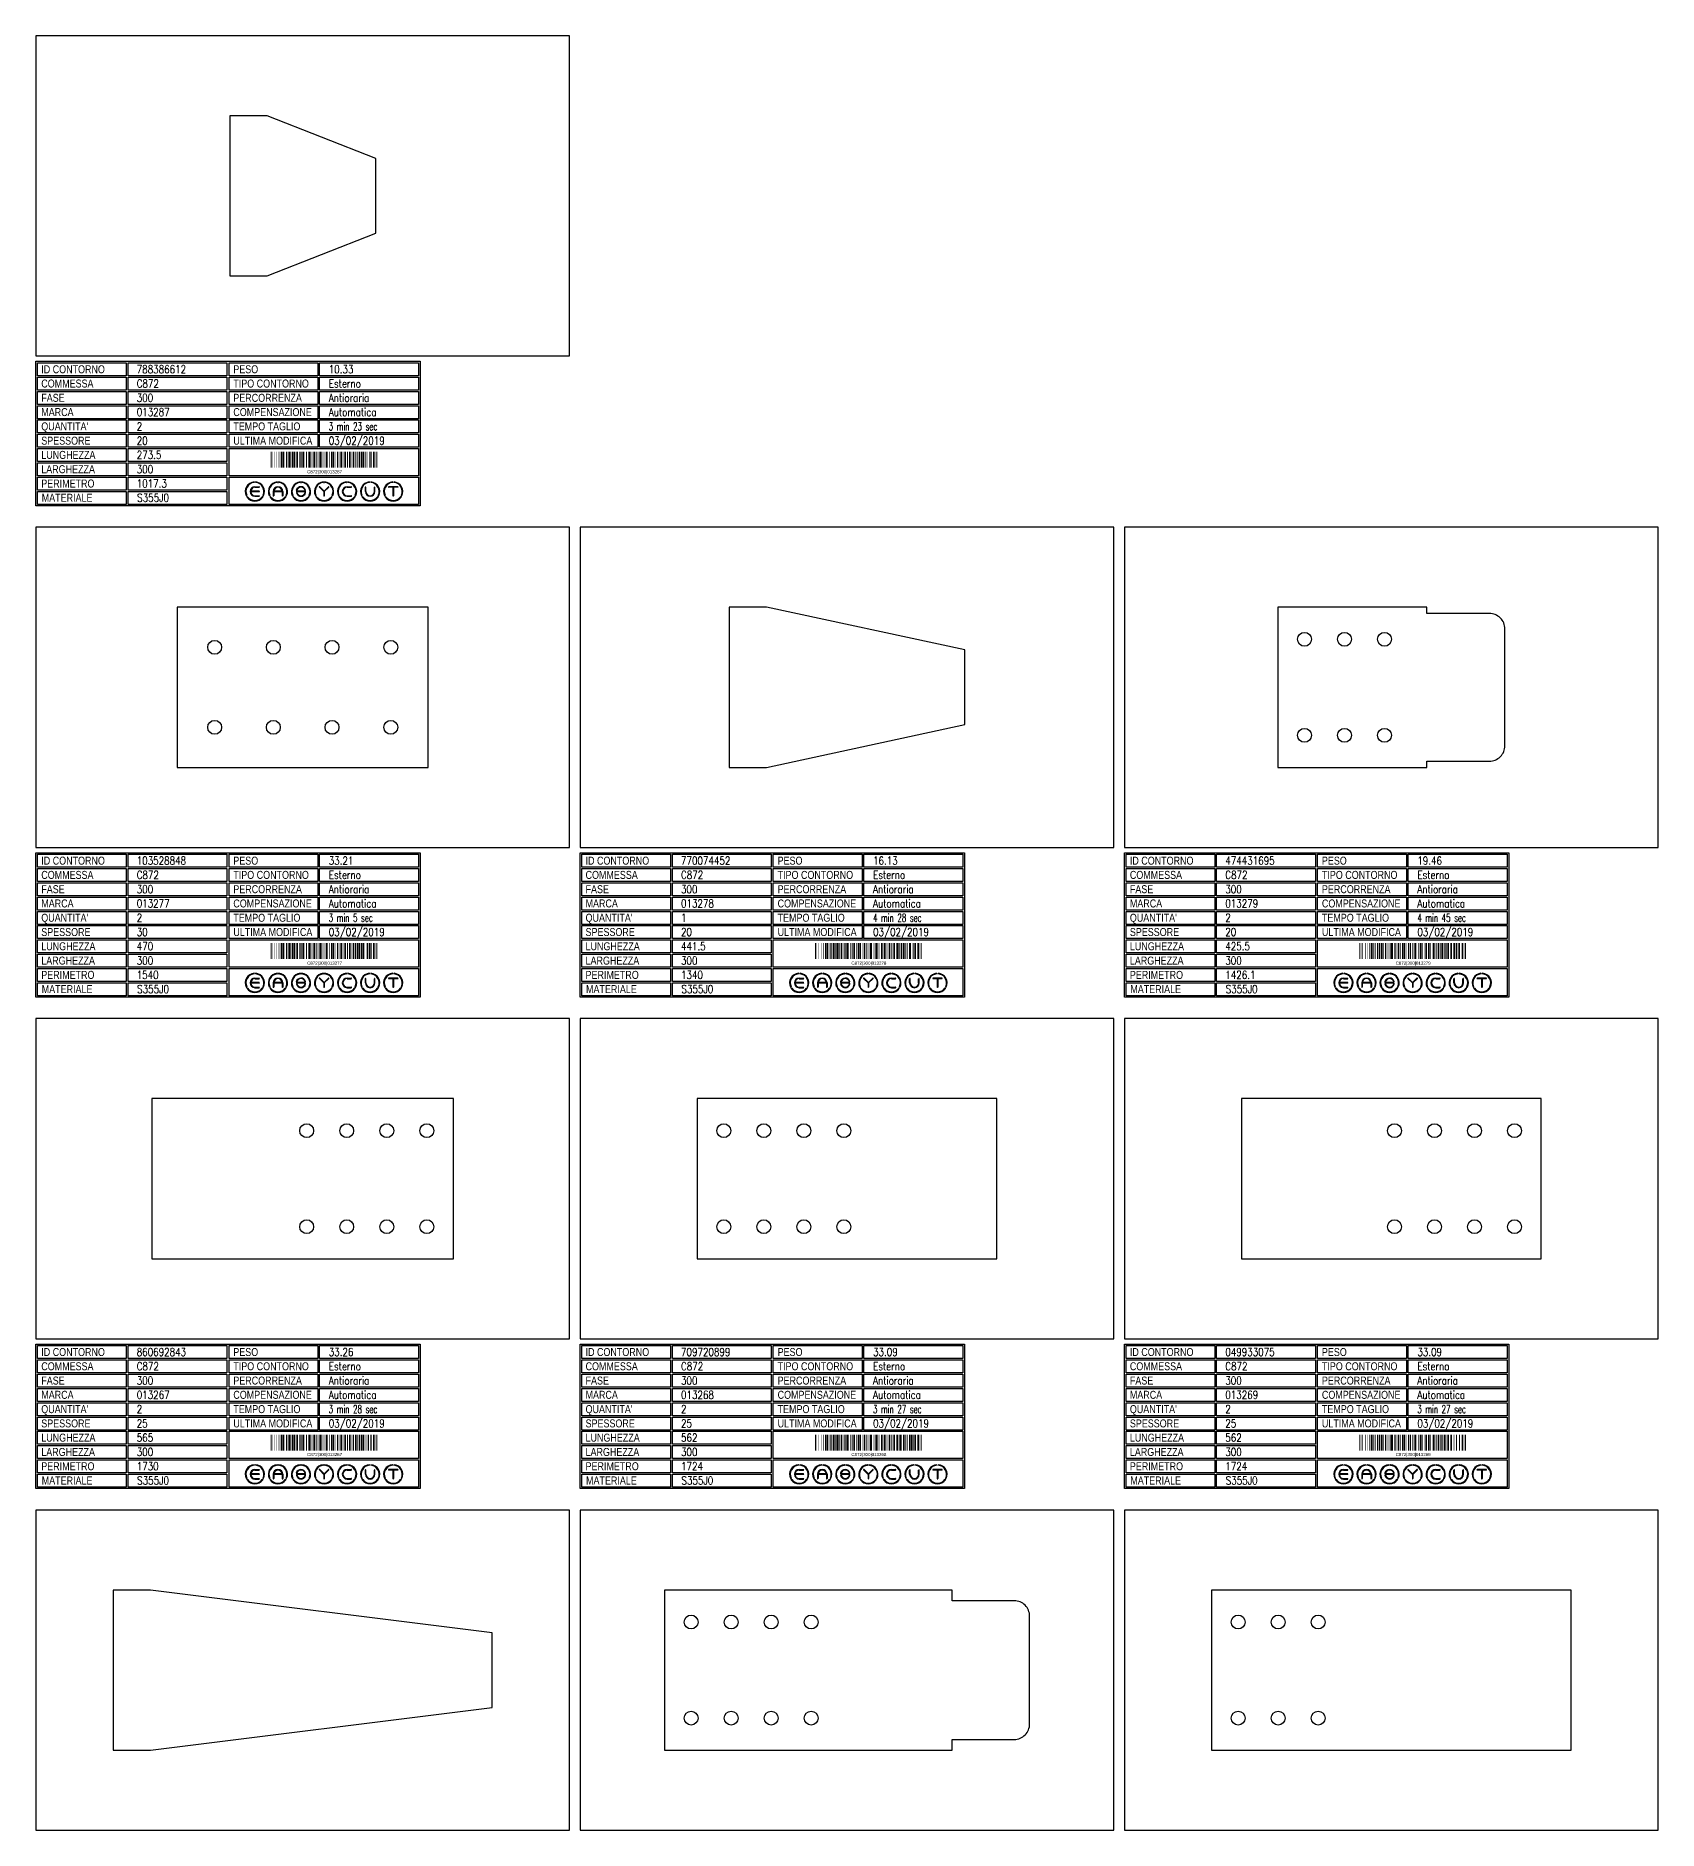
# Model space of a CAD drawing. Header units: millimetres. Extents: x 10000 to 53102, y 10000 to 35064.
# Drawn here: x 10000 to 13040, y 31701 to 35064 of the extents above; entities that cross this region are included whole.
import ezdxf
from ezdxf.enums import TextEntityAlignment as Align

# ---------------------------------------------------------------- set-up
doc = ezdxf.new("R2010")
doc.units = ezdxf.units.MM
doc.styles.add('EasyCutStyle', font='romans.shx', dxfattribs={"width": 0.8})
doc.styles.add('EasyCutStyle1', font='arial.ttf', dxfattribs={"width": 0.8})

# ---------------------------------------------------------------- blocks, each defined once
blk = doc.blocks.new('BlockShape01')
at = {"color": 253}
blk.add_lwpolyline([(0, 0), (720, 0), (720, -271), (0, -271)], close=True, dxfattribs=at)
at = {"color": 2}
for points in [[(3, -2.9), (169.3, -2.9), (169.3, -27.3), (3, -27.3)], [(3, -2.9), (169.3, -2.9), (169.3, -27.3), (3, -27.3)], [(3, -29.6), (169.3, -29.6), (169.3, -54), (3, -54)], [(361.9, -2.9), (528.3, -2.9), (528.3, -27.3), (361.9, -27.3)], [(361.9, -29.6), (528.3, -29.6), (528.3, -54), (361.9, -54)], [(3, -56.4), (169.3, -56.4), (169.3, -80.8), (3, -80.8)], [(361.9, -56.4), (528.3, -56.4), (528.3, -80.8), (361.9, -80.8)], [(3, -83.1), (169.3, -83.1), (169.3, -107.6), (3, -107.6)], [(361.9, -83.1), (528.3, -83.1), (528.3, -107.6), (361.9, -107.6)], [(3, -109.9), (169.3, -109.9), (169.3, -134.3), (3, -134.3)], [(361.9, -109.9), (528.3, -109.9), (528.3, -134.3), (361.9, -134.3)], [(3, -136.7), (169.3, -136.7), (169.3, -161.1), (3, -161.1)], [(3, -163.4), (169.3, -163.4), (169.3, -187.9), (3, -187.9)], [(361.9, -136.7), (528.3, -136.7), (528.3, -161.1), (361.9, -161.1)], [(3, -190.2), (169.3, -190.2), (169.3, -214.6), (3, -214.6)], [(3, -217), (169.3, -217), (169.3, -241.4), (3, -241.4)], [(3, -243.7), (169.3, -243.7), (169.3, -268.1), (3, -268.1)]]:
    blk.add_lwpolyline(points, close=True, dxfattribs=at)
at = {"color": 1}
for points in [[(172.7, -2.9), (358.1, -2.9), (358.1, -27.3), (172.7, -27.3)], [(172.7, -29.6), (358.1, -29.6), (358.1, -54), (172.7, -54)], [(531.6, -2.9), (717, -2.9), (717, -27.3), (531.6, -27.3)], [(531.6, -29.6), (717, -29.6), (717, -54), (531.6, -54)], [(172.7, -56.4), (358.1, -56.4), (358.1, -80.8), (172.7, -80.8)], [(531.6, -56.4), (717, -56.4), (717, -80.8), (531.6, -80.8)], [(172.7, -83.1), (358.1, -83.1), (358.1, -107.6), (172.7, -107.6)], [(531.6, -83.1), (717, -83.1), (717, -107.6), (531.6, -107.6)], [(172.7, -109.9), (358.1, -109.9), (358.1, -134.3), (172.7, -134.3)], [(531.6, -109.9), (717, -109.9), (717, -134.3), (531.6, -134.3)], [(172.7, -136.7), (358.1, -136.7), (358.1, -161.1), (172.7, -161.1)], [(172.7, -163.4), (358.1, -163.4), (358.1, -187.9), (172.7, -187.9)], [(361.9, -163.4), (717, -163.4), (717, -214.6), (361.9, -214.6)], [(531.6, -136.7), (717, -136.7), (717, -161.1), (531.6, -161.1)], [(172.7, -190.2), (358.1, -190.2), (358.1, -214.6), (172.7, -214.6)], [(172.7, -217), (358.1, -217), (358.1, -241.4), (172.7, -241.4)], [(361.9, -217), (717, -217), (717, -268.1), (361.9, -268.1)], [(172.7, -243.7), (358.1, -243.7), (358.1, -268.1), (172.7, -268.1)]]:
    blk.add_lwpolyline(points, close=True, dxfattribs=at)
at = {"color": 161, "style": 'EasyCutStyle1', "width": 0.8}
for s, p in [('ID CONTORNO', (10.1, -22.4)), ('PESO', (370, -22.4)), ('COMMESSA', (10.1, -49.1)), ('FASE', (10.1, -75.9)), ('TIPO CONTORNO', (370, -49.1)), ('PERCORRENZA', (370, -75.9)), ('MARCA', (10.1, -102.6)), ('COMPENSAZIONE', (370, -102.6)), ("QUANTITA'", (10.1, -129.4)), ('TEMPO TAGLIO', (370, -129.4)), ('SPESSORE', (10.1, -156.2)), ('LUNGHEZZA', (10.1, -182.9)), ('ULTIMA MODIFICA', (370, -156.2)), ('LARGHEZZA', (10.1, -209.7)), ('PERIMETRO', (10.1, -236.5)), ('MATERIALE', (11, -263.2))]:
    blk.add_text(s, height=15, dxfattribs=at).set_placement(p)
at = {"style": 'EasyCutStyle'}
for tag, p, width in [('IDSHAPE', (188.9, -22.4), 0.8), ('WEIGTHSHAPE', (548.8, -22.4), 0.8), ('ORDERSHAPE', (188.9, -49.1), 0.8), ('PHASESHAPE', (188.9, -75.9), 0.8), ('TYPESHAPE', (548.8, -49.1), 0.8), ('JOUSHAPE', (548.8, -75.9), 0.8), ('MKSHAPE', (188.9, -102.6), 0.8), ('COMPSHAPE', (548.8, -102.6), 0.8), ('QTASHAPE', (188.9, -129.4), 0.8), ('TIMECUTSHAPE', (548.8, -129.4), 0.65), ('TKSHAPE', (188.9, -156.2), 0.8), ('LENGTHSHAPE', (188.9, -182.9), 0.8), ('LASTMODIFYSHAPE', (548.8, -156.2), 0.8), ('HEIGHTSHAPE', (188.9, -209.7), 0.8), ('PERIMETERSHAPE', (188.9, -236.5), 0.8), ('MATSHAPE', (189.8, -263.2), 0.8)]:
    blk.add_attdef(tag, p, '', height=15, dxfattribs=dict(at, width=width))
blk = doc.blocks.new('Logo')
for color, points in [(140, [(-144.9, -7.2, -1), (-145.9, -7.6, -0.520567), (-131.2, 17.9, -1), (-131.1, 16.9, 0.520567)]), (256, [(-121.7, 0.5), (-137.5, 0.5, -0.394366), (-129.6, 7.9), (-121.7, 7.9, 1), (-121.7, 9), (-129.6, 9, 1), (-129.6, -9), (-121.7, -9, 1), (-121.7, -7.9), (-129.6, -7.9, -0.394366), (-137.5, -0.5), (-121.7, -0.5, 1)]), (140, [(-114.3, -7.2, 1), (-113.3, -7.6, 0.520567), (-128, 17.9, 0.916853), (-128.2, 16.9, 0.043377), (-128.1, 16.9, -0.520567)]), (140, [(-101.7, -7.2, -1), (-102.7, -7.6, -0.520567), (-88, 17.9, -1), (-87.9, 16.9, 0.520567)]), (140, [(-71.1, -7.2, 1), (-70.1, -7.6, 0.520567), (-84.8, 17.9, 1), (-84.9, 16.9, -0.520567)]), (140, [(-58.5, -7.2, -1), (-59.5, -7.6, -0.520567), (-44.8, 17.9, -1), (-44.7, 16.9, 0.520567)]), (256, [(-36.6, -0.5, -0.486114), (-35.5, -1.9, -0.776377), (-50.9, -2, 1), (-51.9, -2.3, 0.776377), (-34.5, -2.1, 0.486114), (-36.6, 0.5), (-49.8, 0.5, -0.486114), (-50.9, 1.9, -0.776377), (-35.5, 2, 1), (-34.5, 2.3, 0.776377), (-51.9, 2.1, 0.486114), (-49.8, -0.5)]), (140, [(-27.9, -7.2, 1), (-26.9, -7.6, 0.520567), (-41.6, 17.9, 1), (-41.7, 16.9, -0.520567)]), (140, [(-15.3, -7.2, -1), (-16.3, -7.6, -0.520567), (-1.6, 17.9, -1), (-1.5, 16.9, 0.520567)]), (256, [(0, 0.8), (-8.1, 8.8, 1), (-8.8, 8.1), (-0.5, -0.2), (-0.5, -7.9, 1), (0.5, -7.9), (0.5, -0.2), (8.8, 8.1, 1), (8.1, 8.8)]), (140, [(15.3, -7.2, 1), (16.3, -7.6, 0.520567), (1.6, 17.9, 1), (1.5, 16.9, -0.520567)]), (140, [(27.9, -7.2, -1), (26.9, -7.6, -0.520567), (41.6, 17.9, -1), (41.7, 16.9, 0.520567)]), (256, [(43.2, -9), (51.1, -9, 1), (51.1, -7.9), (43.2, -7.9, -1), (43.2, 7.9), (51.1, 7.9, 1), (51.1, 9), (43.2, 9, 1)]), (140, [(58.5, -7.2, 1), (59.5, -7.6, 0.520567), (44.8, 17.9, 1), (44.7, 16.9, -0.520567)]), (140, [(71.1, -7.2, -1), (70.1, -7.6, -0.520567), (84.8, 17.9, -1), (84.9, 16.9, 0.520567)]), (256, [(78.5, 0), (78.5, 7.9, 1), (77.4, 7.9), (77.4, 0, 1), (95.4, 0), (95.4, 7.9, 1), (94.3, 7.9), (94.3, 0, -1)]), (140, [(101.7, -7.2, 1), (102.7, -7.6, 0.520567), (88, 17.9, 1), (87.9, 16.9, -0.520567)]), (140, [(114.3, -7.2, -1), (113.3, -7.6, -0.520567), (128, 17.9, -1), (128.1, 16.9, 0.520567)]), (256, [(121.1, 9, 1), (121.1, 7.9), (129.1, 7.9), (129.1, -7.9, 1), (130.1, -7.9), (130.1, 7.9), (138.1, 7.9, 1), (138.1, 9)]), (140, [(144.9, -7.2, 1), (145.9, -7.6, 0.520567), (131.2, 17.9, 1), (131.1, 16.9, -0.520567)]), (140, [(-114.9, -10.3, 1), (-115.7, -9.7, -0.520567), (-143.5, -9.7, 1), (-144.3, -10.3, 0.520567)]), (140, [(-71.7, -10.3, 1), (-72.5, -9.7, -0.520567), (-100.3, -9.7, 1), (-101.1, -10.3, 0.520567)]), (140, [(-28.5, -10.3, 1), (-29.3, -9.7, -0.520567), (-57.1, -9.7, 1), (-57.9, -10.3, 0.520567)]), (140, [(14.7, -10.3, 1), (13.9, -9.7, -0.520567), (-13.9, -9.7, 1), (-14.7, -10.3, 0.520567)]), (140, [(57.9, -10.3, 1), (57.1, -9.7, -0.520567), (29.3, -9.7, 1), (28.5, -10.3, 0.520567)]), (140, [(101.1, -10.3, 1), (100.3, -9.7, -0.520567), (72.5, -9.7, 1), (71.7, -10.3, 0.520567)]), (140, [(144.3, -10.3, 1), (143.5, -9.7, -0.520567), (115.7, -9.7, 1), (114.9, -10.3, 0.520567)])]:
    blk.add_hatch(color=color).paths.add_polyline_path(points)
h = blk.add_hatch(color=256)
h.paths.add_polyline_path([(-78.5, -0.5), (-78.5, -7.9, 1), (-77.4, -7.9), (-77.4, 0, 1), (-95.4, 0), (-95.4, -7.9, 1), (-94.3, -7.9), (-94.3, -0.5)])
h.paths.add_polyline_path([(-94.3, 0.5, -0.933992), (-78.5, 0.5)], flags=16)
for p, q in [((-121.7, 0.5), (-137.5, 0.5)), ((-129.6, 9), (-121.7, 9)), ((-129.6, 7.9), (-121.7, 7.9)), ((-95.4, 0), (-95.4, -7.9)), ((-78.5, 0.5), (-94.3, 0.5)), ((-77.4, 0), (-77.4, -7.9)), ((-36.6, 0.5), (-49.8, 0.5)), ((-0.5, -0.2), (-8.8, 8.1)), ((0, 0.8), (-8.1, 8.8)), ((0, 0.8), (8.1, 8.8)), ((0.5, -0.2), (8.8, 8.1)), ((43.2, 9), (51.1, 9)), ((43.2, 7.9), (51.1, 7.9)), ((77.4, 0), (77.4, 7.9)), ((78.5, 0), (78.5, 7.9)), ((94.3, 0), (94.3, 7.9)), ((95.4, 0), (95.4, 7.9)), ((138.1, 9), (121.1, 9)), ((129.1, 7.9), (121.1, 7.9)), ((129.1, 7.9), (129.1, -7.9)), ((130.1, 7.9), (130.1, -7.9)), ((138.1, 7.9), (130.1, 7.9)), ((-121.7, -0.5), (-137.5, -0.5)), ((-129.6, -7.9), (-121.7, -7.9)), ((-129.6, -9), (-121.7, -9)), ((-94.3, -0.5), (-94.3, -7.9)), ((-78.5, -0.5), (-94.3, -0.5)), ((-78.5, -0.5), (-78.5, -7.9)), ((-36.6, -0.5), (-49.8, -0.5)), ((-0.5, -0.2), (-0.5, -7.9)), ((0.5, -0.2), (0.5, -7.9)), ((43.2, -7.9), (51.1, -7.9)), ((43.2, -9), (51.1, -9))]:
    blk.add_line(p, q)
at = {"color": 140}
for centre, radius, start, end in [((-129.6, 0), 18, 95, 205), ((-129.6, 0), 16.9, 95, 205), ((-131.1, 17.4), 0.54, 275, 95), ((-128.1, 17.4), 0.54, 85, 265), ((-129.6, 0), 16.9, 335, 85), ((-129.6, 0), 18, 335, 85), ((-86.4, 0), 18, 95, 205), ((-86.4, 0), 16.9, 95, 205), ((-87.9, 17.4), 0.54, 275, 95), ((-84.9, 17.4), 0.54, 85, 265), ((-86.4, 0), 16.9, 335, 85), ((-86.4, 0), 18, 335, 85), ((-43.2, 0), 18, 95, 205), ((-43.2, 0), 16.9, 95, 205), ((-44.7, 17.4), 0.54, 275, 95), ((-41.7, 17.4), 0.54, 85, 265), ((-43.2, 0), 16.9, 335, 85), ((-43.2, 0), 18, 335, 85), ((0, 0), 18, 95, 205), ((0, 0), 16.9, 95, 205), ((-1.5, 17.4), 0.54, 275, 95), ((1.5, 17.4), 0.54, 85, 265), ((0, 0), 16.9, 335, 85), ((0, 0), 18, 335, 85), ((43.2, 0), 18, 95, 205), ((43.2, 0), 16.9, 95, 205), ((41.7, 17.4), 0.54, 275, 95), ((44.7, 17.4), 0.54, 85, 265), ((43.2, 0), 16.9, 335, 85), ((43.2, 0), 18, 335, 85), ((86.4, 0), 18, 95, 205), ((86.4, 0), 16.9, 95, 205), ((84.9, 17.4), 0.54, 275, 95), ((87.9, 17.4), 0.54, 85, 265), ((86.4, 0), 16.9, 335, 85), ((86.4, 0), 18, 335, 85), ((129.6, 0), 18, 95, 205), ((129.6, 0), 16.9, 95, 205), ((128.1, 17.4), 0.54, 275, 95), ((131.1, 17.4), 0.54, 85, 265), ((129.6, 0), 16.9, 335, 85), ((129.6, 0), 18, 335, 85), ((-145.4, -7.4), 0.54, 205, 25), ((-143.9, -10), 0.54, 35, 215), ((-129.6, 0), 18, 215, 325), ((-129.6, 0), 16.9, 215, 325), ((-115.3, -10), 0.54, 325, 145), ((-113.8, -7.4), 0.54, 155, 335), ((-102.2, -7.4), 0.54, 205, 25), ((-100.7, -10), 0.54, 35, 215), ((-86.4, 0), 18, 215, 325), ((-86.4, 0), 16.9, 215, 325), ((-72.1, -10), 0.54, 325, 145), ((-70.6, -7.4), 0.54, 155, 335), ((-59, -7.4), 0.54, 205, 25), ((-57.5, -10), 0.54, 35, 215), ((-43.2, 0), 18, 215, 325), ((-43.2, 0), 16.9, 215, 325), ((-28.9, -10), 0.54, 325, 145), ((-27.4, -7.4), 0.54, 155, 335), ((-15.8, -7.4), 0.54, 205, 25), ((-14.3, -10), 0.54, 35, 215), ((0, 0), 18, 215, 325), ((0, 0), 16.9, 215, 325), ((14.3, -10), 0.54, 325, 145), ((15.8, -7.4), 0.54, 155, 335), ((27.4, -7.4), 0.54, 205, 25), ((28.9, -10), 0.54, 35, 215), ((43.2, 0), 18, 215, 325), ((43.2, 0), 16.9, 215, 325), ((57.5, -10), 0.54, 325, 145), ((59, -7.4), 0.54, 155, 335), ((70.6, -7.4), 0.54, 205, 25), ((72.1, -10), 0.54, 35, 215), ((86.4, 0), 18, 215, 325), ((86.4, 0), 16.9, 215, 325), ((100.7, -10), 0.54, 325, 145), ((102.2, -7.4), 0.54, 155, 335), ((113.8, -7.4), 0.54, 205, 25), ((115.3, -10), 0.54, 35, 215), ((129.6, 0), 18, 215, 325), ((129.6, 0), 16.9, 215, 325), ((143.9, -10), 0.54, 325, 145), ((145.4, -7.4), 0.54, 155, 335)]:
    blk.add_arc(centre, radius, start, end, dxfattribs=at)
for centre, radius, start, end in [((-129.6, 0), 9, 90, 270), ((-129.6, 0), 7.92, 90, 176.0904), ((-121.7, 8.5), 0.54, 270, 90), ((-121.7, 0), 0.54, 270, 90), ((-86.4, 0), 9, 0, 180), ((-86.4, 0), 7.92, 3.9096, 176.0904), ((-49.8, 1.6), 2.16, 166.2998, 270), ((-43.2, 0), 9, 15, 166.2998), ((-43.2, 0), 7.92, 15, 166.2998), ((-49.8, 1.6), 1.08, 166.2998, 270), ((-36.6, -1.6), 2.16, 346.2998, 90), ((-35, 2.2), 0.54, 195, 15), ((-8.5, 8.5), 0.54, 45, 225), ((8.5, 8.5), 0.54, 315, 135), ((43.2, 0), 9, 90, 270), ((43.2, 0), 7.92, 90, 270), ((51.1, 8.5), 0.54, 270, 90), ((77.9, 7.9), 0.54, 0, 180), ((86.4, 0), 9, 180, 0), ((86.4, 0), 7.92, 180, 0), ((94.9, 7.9), 0.54, 0, 180), ((121.1, 8.5), 0.54, 90, 270), ((138.1, 8.5), 0.54, 270, 90), ((-129.6, 0), 7.92, 183.9096, 270), ((-121.7, -8.5), 0.54, 270, 90), ((-94.9, -7.9), 0.54, 180, 0), ((-77.9, -7.9), 0.54, 180, 0), ((-51.4, -2.2), 0.54, 15, 195), ((-43.2, 0), 9, 195, 346.2998), ((-43.2, 0), 7.92, 195, 346.2998), ((-36.6, -1.6), 1.08, 346.2998, 90), ((0, -7.9), 0.54, 180, 0), ((51.1, -8.5), 0.54, 270, 90), ((129.6, -7.9), 0.54, 180, 0)]:
    blk.add_arc(centre, radius, start, end)
blk = doc.blocks.new('860692843_128', base_point=(322.5, -370))
at = {"linetype": 'Continuous'}
for points, const_width in [([(323.5, -370), (323.5, -340)], 2), ([(326, -370), (326, -340)], 1), ([(329, -370), (329, -340)], 1), ([(334, -370), (334, -340)], 1), ([(338, -370), (338, -340)], 1), ([(342.5, -370), (342.5, -340)], 2), ([(346, -370), (346, -340)], 3), ([(349, -370), (349, -340)], 1), ([(352.5, -370), (352.5, -340)], 2), ([(357, -370), (357, -340)], 3), ([(360.5, -370), (360.5, -340)], 2), ([(364, -370), (364, -340)], 3), ([(367.5, -370), (367.5, -340)], 2), ([(372, -370), (372, -340)], 3), ([(376, -370), (376, -340)], 1), ([(378, -370), (378, -340)], 1), ([(380, -370), (380, -340)], 1), ([(383.5, -370), (383.5, -340)], 4), ([(389.5, -370), (389.5, -340)], 2), ([(393, -370), (393, -340)], 1), ([(396, -370), (396, -340)], 3), ([(400, -370), (400, -340)], 1), ([(404, -370), (404, -340)], 3), ([(407.5, -370), (407.5, -340)], 2), ([(411, -370), (411, -340)], 1), ([(415, -370), (415, -340)], 3), ([(418.5, -370), (418.5, -340)], 2), ([(422, -370), (422, -340)], 1), ([(424, -370), (424, -340)], 1), ([(427.5, -370), (427.5, -340)], 4), ([(433, -370), (433, -340)], 1), ([(437, -370), (437, -340)], 3), ([(440.5, -370), (440.5, -340)], 2), ([(444, -370), (444, -340)], 1), ([(448, -370), (448, -340)], 3), ([(452.5, -370), (452.5, -340)], 2), ([(455.5, -370), (455.5, -340)], 2), ([(459, -370), (459, -340)], 1), ([(462, -370), (462, -340)], 3), ([(466.5, -370), (466.5, -340)], 2), ([(471, -370), (471, -340)], 3), ([(475, -370), (475, -340)], 1), ([(477.5, -370), (477.5, -340)], 2), ([(482, -370), (482, -340)], 3), ([(485, -370), (485, -340)], 1), ([(489, -370), (489, -340)], 3), ([(492.5, -370), (492.5, -340)], 2), ([(496, -370), (496, -340)], 3), ([(499, -370), (499, -340)], 1), ([(501, -370), (501, -340)], 1), ([(505.5, -370), (505.5, -340)], 2), ([(510.5, -370), (510.5, -340)], 2), ([(516, -370), (516, -340)], 3), ([(519, -370), (519, -340)], 1), ([(521.5, -370), (521.5, -340)], 2)]:
    blk.add_lwpolyline(points, dxfattribs=dict(at, const_width=const_width))
blk.add_text('C872|300|013267', height=6).set_placement((423.5, -380.5), align=Align.CENTER)
blk = doc.blocks.new('709720899_128', base_point=(321, -370))
at = {"linetype": 'Continuous'}
for points, const_width in [([(322, -370), (322, -340)], 2), ([(324.5, -370), (324.5, -340)], 1), ([(327.5, -370), (327.5, -340)], 1), ([(332.5, -370), (332.5, -340)], 1), ([(336.5, -370), (336.5, -340)], 1), ([(341, -370), (341, -340)], 2), ([(344.5, -370), (344.5, -340)], 3), ([(347.5, -370), (347.5, -340)], 1), ([(351, -370), (351, -340)], 2), ([(355.5, -370), (355.5, -340)], 3), ([(359, -370), (359, -340)], 2), ([(362.5, -370), (362.5, -340)], 3), ([(366, -370), (366, -340)], 2), ([(370.5, -370), (370.5, -340)], 3), ([(374.5, -370), (374.5, -340)], 1), ([(376.5, -370), (376.5, -340)], 1), ([(378.5, -370), (378.5, -340)], 1), ([(382, -370), (382, -340)], 4), ([(388, -370), (388, -340)], 2), ([(391.5, -370), (391.5, -340)], 1), ([(394.5, -370), (394.5, -340)], 3), ([(398.5, -370), (398.5, -340)], 1), ([(402.5, -370), (402.5, -340)], 3), ([(406, -370), (406, -340)], 2), ([(409.5, -370), (409.5, -340)], 1), ([(413.5, -370), (413.5, -340)], 3), ([(417, -370), (417, -340)], 2), ([(420.5, -370), (420.5, -340)], 1), ([(422.5, -370), (422.5, -340)], 1), ([(426, -370), (426, -340)], 4), ([(431.5, -370), (431.5, -340)], 1), ([(435.5, -370), (435.5, -340)], 3), ([(439, -370), (439, -340)], 2), ([(442.5, -370), (442.5, -340)], 1), ([(446.5, -370), (446.5, -340)], 3), ([(451, -370), (451, -340)], 2), ([(454, -370), (454, -340)], 2), ([(457.5, -370), (457.5, -340)], 1), ([(460.5, -370), (460.5, -340)], 3), ([(465, -370), (465, -340)], 2), ([(469.5, -370), (469.5, -340)], 3), ([(473.5, -370), (473.5, -340)], 1), ([(476, -370), (476, -340)], 2), ([(480.5, -370), (480.5, -340)], 3), ([(483.5, -370), (483.5, -340)], 1), ([(487.5, -370), (487.5, -340)], 3), ([(490.5, -370), (490.5, -340)], 1), ([(494, -370), (494, -340)], 2), ([(498.5, -370), (498.5, -340)], 3), ([(502.5, -370), (502.5, -340)], 3), ([(506, -370), (506, -340)], 2), ([(509, -370), (509, -340)], 2), ([(514.5, -370), (514.5, -340)], 3), ([(517.5, -370), (517.5, -340)], 1), ([(520, -370), (520, -340)], 2)]:
    blk.add_lwpolyline(points, dxfattribs=dict(at, const_width=const_width))
blk.add_text('C872|300|013268', height=6).set_placement((422, -380.5), align=Align.CENTER)
blk = doc.blocks.new('049933075_128', base_point=(321, -370))
at = {"linetype": 'Continuous'}
for points, const_width in [([(322, -370), (322, -340)], 2), ([(324.5, -370), (324.5, -340)], 1), ([(327.5, -370), (327.5, -340)], 1), ([(332.5, -370), (332.5, -340)], 1), ([(336.5, -370), (336.5, -340)], 1), ([(341, -370), (341, -340)], 2), ([(344.5, -370), (344.5, -340)], 3), ([(347.5, -370), (347.5, -340)], 1), ([(351, -370), (351, -340)], 2), ([(355.5, -370), (355.5, -340)], 3), ([(359, -370), (359, -340)], 2), ([(362.5, -370), (362.5, -340)], 3), ([(366, -370), (366, -340)], 2), ([(370.5, -370), (370.5, -340)], 3), ([(374.5, -370), (374.5, -340)], 1), ([(376.5, -370), (376.5, -340)], 1), ([(378.5, -370), (378.5, -340)], 1), ([(382, -370), (382, -340)], 4), ([(388, -370), (388, -340)], 2), ([(391.5, -370), (391.5, -340)], 1), ([(394.5, -370), (394.5, -340)], 3), ([(398.5, -370), (398.5, -340)], 1), ([(402.5, -370), (402.5, -340)], 3), ([(406, -370), (406, -340)], 2), ([(409.5, -370), (409.5, -340)], 1), ([(413.5, -370), (413.5, -340)], 3), ([(417, -370), (417, -340)], 2), ([(420.5, -370), (420.5, -340)], 1), ([(422.5, -370), (422.5, -340)], 1), ([(426, -370), (426, -340)], 4), ([(431.5, -370), (431.5, -340)], 1), ([(435.5, -370), (435.5, -340)], 3), ([(439, -370), (439, -340)], 2), ([(442.5, -370), (442.5, -340)], 1), ([(446.5, -370), (446.5, -340)], 3), ([(451, -370), (451, -340)], 2), ([(454, -370), (454, -340)], 2), ([(457.5, -370), (457.5, -340)], 1), ([(460.5, -370), (460.5, -340)], 3), ([(465, -370), (465, -340)], 2), ([(469.5, -370), (469.5, -340)], 3), ([(473.5, -370), (473.5, -340)], 1), ([(476, -370), (476, -340)], 2), ([(480.5, -370), (480.5, -340)], 3), ([(483.5, -370), (483.5, -340)], 1), ([(487.5, -370), (487.5, -340)], 3), ([(491.5, -370), (491.5, -340)], 1), ([(494, -370), (494, -340)], 2), ([(497.5, -370), (497.5, -340)], 1), ([(499.5, -370), (499.5, -340)], 1), ([(503, -370), (503, -340)], 2), ([(509, -370), (509, -340)], 2), ([(514.5, -370), (514.5, -340)], 3), ([(517.5, -370), (517.5, -340)], 1), ([(520, -370), (520, -340)], 2)]:
    blk.add_lwpolyline(points, dxfattribs=dict(at, const_width=const_width))
blk.add_text('C872|300|013269', height=6).set_placement((422, -380.5), align=Align.CENTER)
blk = doc.blocks.new('103528848_128', base_point=(275, -370))
at = {"linetype": 'Continuous'}
for points, const_width in [([(276, -370), (276, -340)], 2), ([(278.5, -370), (278.5, -340)], 1), ([(281.5, -370), (281.5, -340)], 1), ([(286.5, -370), (286.5, -340)], 1), ([(290.5, -370), (290.5, -340)], 1), ([(295, -370), (295, -340)], 2), ([(298.5, -370), (298.5, -340)], 3), ([(301.5, -370), (301.5, -340)], 1), ([(305, -370), (305, -340)], 2), ([(309.5, -370), (309.5, -340)], 3), ([(313, -370), (313, -340)], 2), ([(316.5, -370), (316.5, -340)], 3), ([(320, -370), (320, -340)], 2), ([(324.5, -370), (324.5, -340)], 3), ([(328.5, -370), (328.5, -340)], 1), ([(330.5, -370), (330.5, -340)], 1), ([(332.5, -370), (332.5, -340)], 1), ([(336, -370), (336, -340)], 4), ([(342, -370), (342, -340)], 2), ([(345.5, -370), (345.5, -340)], 1), ([(348.5, -370), (348.5, -340)], 3), ([(352.5, -370), (352.5, -340)], 1), ([(356.5, -370), (356.5, -340)], 3), ([(360, -370), (360, -340)], 2), ([(363.5, -370), (363.5, -340)], 1), ([(367.5, -370), (367.5, -340)], 3), ([(371, -370), (371, -340)], 2), ([(374.5, -370), (374.5, -340)], 1), ([(376.5, -370), (376.5, -340)], 1), ([(380, -370), (380, -340)], 4), ([(385.5, -370), (385.5, -340)], 1), ([(389.5, -370), (389.5, -340)], 3), ([(393, -370), (393, -340)], 2), ([(396.5, -370), (396.5, -340)], 1), ([(400.5, -370), (400.5, -340)], 3), ([(405, -370), (405, -340)], 2), ([(408, -370), (408, -340)], 2), ([(411.5, -370), (411.5, -340)], 1), ([(414.5, -370), (414.5, -340)], 3), ([(419, -370), (419, -340)], 2), ([(423.5, -370), (423.5, -340)], 3), ([(427.5, -370), (427.5, -340)], 1), ([(430.5, -370), (430.5, -340)], 3), ([(434, -370), (434, -340)], 2), ([(437.5, -370), (437.5, -340)], 3), ([(441.5, -370), (441.5, -340)], 3), ([(445, -370), (445, -340)], 2), ([(448.5, -370), (448.5, -340)], 3), ([(451.5, -370), (451.5, -340)], 1), ([(456.5, -370), (456.5, -340)], 3), ([(460, -370), (460, -340)], 2), ([(463, -370), (463, -340)], 2), ([(468.5, -370), (468.5, -340)], 3), ([(471.5, -370), (471.5, -340)], 1), ([(474, -370), (474, -340)], 2)]:
    blk.add_lwpolyline(points, dxfattribs=dict(at, const_width=const_width))
blk.add_text('C872|300|013277', height=6).set_placement((376, -380.5), align=Align.CENTER)
blk = doc.blocks.new('770074452_128', base_point=(260.75, -370))
at = {"linetype": 'Continuous'}
for points, const_width in [([(261.75, -370), (261.75, -340)], 2), ([(264.25, -370), (264.25, -340)], 1), ([(267.25, -370), (267.25, -340)], 1), ([(272.25, -370), (272.25, -340)], 1), ([(276.25, -370), (276.25, -340)], 1), ([(280.75, -370), (280.75, -340)], 2), ([(284.25, -370), (284.25, -340)], 3), ([(287.25, -370), (287.25, -340)], 1), ([(290.75, -370), (290.75, -340)], 2), ([(295.25, -370), (295.25, -340)], 3), ([(298.75, -370), (298.75, -340)], 2), ([(302.25, -370), (302.25, -340)], 3), ([(305.75, -370), (305.75, -340)], 2), ([(310.25, -370), (310.25, -340)], 3), ([(314.25, -370), (314.25, -340)], 1), ([(316.25, -370), (316.25, -340)], 1), ([(318.25, -370), (318.25, -340)], 1), ([(321.75, -370), (321.75, -340)], 4), ([(327.75, -370), (327.75, -340)], 2), ([(331.25, -370), (331.25, -340)], 1), ([(334.25, -370), (334.25, -340)], 3), ([(338.25, -370), (338.25, -340)], 1), ([(342.25, -370), (342.25, -340)], 3), ([(345.75, -370), (345.75, -340)], 2), ([(349.25, -370), (349.25, -340)], 1), ([(353.25, -370), (353.25, -340)], 3), ([(356.75, -370), (356.75, -340)], 2), ([(360.25, -370), (360.25, -340)], 1), ([(362.25, -370), (362.25, -340)], 1), ([(365.75, -370), (365.75, -340)], 4), ([(371.25, -370), (371.25, -340)], 1), ([(375.25, -370), (375.25, -340)], 3), ([(378.75, -370), (378.75, -340)], 2), ([(382.25, -370), (382.25, -340)], 1), ([(386.25, -370), (386.25, -340)], 3), ([(390.75, -370), (390.75, -340)], 2), ([(393.75, -370), (393.75, -340)], 2), ([(397.25, -370), (397.25, -340)], 1), ([(400.25, -370), (400.25, -340)], 3), ([(404.75, -370), (404.75, -340)], 2), ([(409.25, -370), (409.25, -340)], 3), ([(413.25, -370), (413.25, -340)], 1), ([(416.25, -370), (416.25, -340)], 3), ([(419.75, -370), (419.75, -340)], 2), ([(423.25, -370), (423.25, -340)], 3), ([(427.25, -370), (427.25, -340)], 3), ([(430.25, -370), (430.25, -340)], 1), ([(433.75, -370), (433.75, -340)], 2), ([(438.75, -370), (438.75, -340)], 4), ([(444.25, -370), (444.25, -340)], 1), ([(446.25, -370), (446.25, -340)], 1), ([(448.75, -370), (448.75, -340)], 2), ([(454.25, -370), (454.25, -340)], 3), ([(457.25, -370), (457.25, -340)], 1), ([(459.75, -370), (459.75, -340)], 2)]:
    blk.add_lwpolyline(points, dxfattribs=dict(at, const_width=const_width))
blk.add_text('C872|300|013278', height=6).set_placement((361.75, -380.5), align=Align.CENTER)
blk = doc.blocks.new('474431695_128', base_point=(252.8, -370))
at = {"linetype": 'Continuous'}
for points, const_width in [([(253.8, -370), (253.8, -340)], 2), ([(256.3, -370), (256.3, -340)], 1), ([(259.3, -370), (259.3, -340)], 1), ([(264.3, -370), (264.3, -340)], 1), ([(268.3, -370), (268.3, -340)], 1), ([(272.8, -370), (272.8, -340)], 2), ([(276.3, -370), (276.3, -340)], 3), ([(279.3, -370), (279.3, -340)], 1), ([(282.8, -370), (282.8, -340)], 2), ([(287.3, -370), (287.3, -340)], 3), ([(290.8, -370), (290.8, -340)], 2), ([(294.3, -370), (294.3, -340)], 3), ([(297.8, -370), (297.8, -340)], 2), ([(302.3, -370), (302.3, -340)], 3), ([(306.3, -370), (306.3, -340)], 1), ([(308.3, -370), (308.3, -340)], 1), ([(310.3, -370), (310.3, -340)], 1), ([(313.8, -370), (313.8, -340)], 4), ([(319.8, -370), (319.8, -340)], 2), ([(323.3, -370), (323.3, -340)], 1), ([(326.3, -370), (326.3, -340)], 3), ([(330.3, -370), (330.3, -340)], 1), ([(334.3, -370), (334.3, -340)], 3), ([(337.8, -370), (337.8, -340)], 2), ([(341.3, -370), (341.3, -340)], 1), ([(345.3, -370), (345.3, -340)], 3), ([(348.8, -370), (348.8, -340)], 2), ([(352.3, -370), (352.3, -340)], 1), ([(354.3, -370), (354.3, -340)], 1), ([(357.8, -370), (357.8, -340)], 4), ([(363.3, -370), (363.3, -340)], 1), ([(367.3, -370), (367.3, -340)], 3), ([(370.8, -370), (370.8, -340)], 2), ([(374.3, -370), (374.3, -340)], 1), ([(378.3, -370), (378.3, -340)], 3), ([(382.8, -370), (382.8, -340)], 2), ([(385.8, -370), (385.8, -340)], 2), ([(389.3, -370), (389.3, -340)], 1), ([(392.3, -370), (392.3, -340)], 3), ([(396.8, -370), (396.8, -340)], 2), ([(401.3, -370), (401.3, -340)], 3), ([(405.3, -370), (405.3, -340)], 1), ([(408.3, -370), (408.3, -340)], 3), ([(411.8, -370), (411.8, -340)], 2), ([(415.3, -370), (415.3, -340)], 3), ([(419.3, -370), (419.3, -340)], 3), ([(423.3, -370), (423.3, -340)], 1), ([(425.8, -370), (425.8, -340)], 2), ([(430.8, -370), (430.8, -340)], 4), ([(435.3, -370), (435.3, -340)], 3), ([(438.3, -370), (438.3, -340)], 1), ([(440.8, -370), (440.8, -340)], 2), ([(446.3, -370), (446.3, -340)], 3), ([(449.3, -370), (449.3, -340)], 1), ([(451.8, -370), (451.8, -340)], 2)]:
    blk.add_lwpolyline(points, dxfattribs=dict(at, const_width=const_width))
blk.add_text('C872|300|013279', height=6).set_placement((353.8, -380.5), align=Align.CENTER)
blk = doc.blocks.new('788386612_128', base_point=(176.75, -370))
at = {"linetype": 'Continuous'}
for points, const_width in [([(177.75, -370), (177.75, -340)], 2), ([(180.25, -370), (180.25, -340)], 1), ([(183.25, -370), (183.25, -340)], 1), ([(188.25, -370), (188.25, -340)], 1), ([(192.25, -370), (192.25, -340)], 1), ([(196.75, -370), (196.75, -340)], 2), ([(200.25, -370), (200.25, -340)], 3), ([(203.25, -370), (203.25, -340)], 1), ([(206.75, -370), (206.75, -340)], 2), ([(211.25, -370), (211.25, -340)], 3), ([(214.75, -370), (214.75, -340)], 2), ([(218.25, -370), (218.25, -340)], 3), ([(221.75, -370), (221.75, -340)], 2), ([(226.25, -370), (226.25, -340)], 3), ([(230.25, -370), (230.25, -340)], 1), ([(232.25, -370), (232.25, -340)], 1), ([(234.25, -370), (234.25, -340)], 1), ([(237.75, -370), (237.75, -340)], 4), ([(243.75, -370), (243.75, -340)], 2), ([(247.25, -370), (247.25, -340)], 1), ([(250.25, -370), (250.25, -340)], 3), ([(254.25, -370), (254.25, -340)], 1), ([(258.25, -370), (258.25, -340)], 3), ([(261.75, -370), (261.75, -340)], 2), ([(265.25, -370), (265.25, -340)], 1), ([(269.25, -370), (269.25, -340)], 3), ([(272.75, -370), (272.75, -340)], 2), ([(276.25, -370), (276.25, -340)], 1), ([(278.25, -370), (278.25, -340)], 1), ([(281.75, -370), (281.75, -340)], 4), ([(287.25, -370), (287.25, -340)], 1), ([(291.25, -370), (291.25, -340)], 3), ([(294.75, -370), (294.75, -340)], 2), ([(298.25, -370), (298.25, -340)], 1), ([(302.25, -370), (302.25, -340)], 3), ([(306.75, -370), (306.75, -340)], 2), ([(309.75, -370), (309.75, -340)], 2), ([(313.25, -370), (313.25, -340)], 1), ([(316.25, -370), (316.25, -340)], 3), ([(320.75, -370), (320.75, -340)], 2), ([(325.25, -370), (325.25, -340)], 3), ([(329.25, -370), (329.25, -340)], 1), ([(332.25, -370), (332.25, -340)], 3), ([(335.25, -370), (335.25, -340)], 1), ([(338.75, -370), (338.75, -340)], 2), ([(343.25, -370), (343.25, -340)], 3), ([(346.75, -370), (346.75, -340)], 2), ([(350.25, -370), (350.25, -340)], 3), ([(353.75, -370), (353.75, -340)], 2), ([(357.25, -370), (357.25, -340)], 1), ([(362.25, -370), (362.25, -340)], 1), ([(364.75, -370), (364.75, -340)], 2), ([(370.25, -370), (370.25, -340)], 3), ([(373.25, -370), (373.25, -340)], 1), ([(375.75, -370), (375.75, -340)], 2)]:
    blk.add_lwpolyline(points, dxfattribs=dict(at, const_width=const_width))
blk.add_text('C872|300|013287', height=6).set_placement((277.75, -380.5), align=Align.CENTER)

msp = doc.modelspace()

# ---------------------------------------------------------------- linework, layer by layer
for p, q in [((11000, 35064), (10000, 35064)), ((10000, 35064), (10000, 34464)), ((11000, 34464), (11000, 35064)), ((10000, 34464), (11000, 34464)), ((11000, 34143), (10000, 34143)), ((10000, 34143), (10000, 33543)), ((11000, 33543), (11000, 34143)), ((12020, 34143), (11020, 34143)), ((11020, 34143), (11020, 33543)), ((12020, 33543), (12020, 34143)), ((13040, 34143), (12040, 34143)), ((12040, 34143), (12040, 33543)), ((13040, 33543), (13040, 34143)), ((10000, 33543), (11000, 33543)), ((11020, 33543), (12020, 33543)), ((12040, 33543), (13040, 33543)), ((11000, 33222), (10000, 33222)), ((10000, 33222), (10000, 32622)), ((11000, 32622), (11000, 33222)), ((12020, 33222), (11020, 33222)), ((11020, 33222), (11020, 32622)), ((12020, 32622), (12020, 33222)), ((13040, 33222), (12040, 33222)), ((12040, 33222), (12040, 32622)), ((13040, 32622), (13040, 33222)), ((10000, 32622), (11000, 32622)), ((11020, 32622), (12020, 32622)), ((12040, 32622), (13040, 32622)), ((11000, 32301), (10000, 32301)), ((10000, 32301), (10000, 31701)), ((11000, 31701), (11000, 32301)), ((12020, 32301), (11020, 32301)), ((11020, 32301), (11020, 31701)), ((12020, 31701), (12020, 32301)), ((13040, 32301), (12040, 32301)), ((12040, 32301), (12040, 31701)), ((13040, 31701), (13040, 32301)), ((10000, 31701), (11000, 31701)), ((11020, 31701), (12020, 31701)), ((12040, 31701), (13040, 31701))]:
    msp.add_line(p, q)
at = {"color": 2}
for points in [[(10363.3, 34614), (10433.3, 34614), (10636.8, 34694), (10636.8, 34834), (10433.3, 34914), (10363.3, 34914)], [(10265, 33693), (10735, 33693), (10735, 33993), (10265, 33993)], [(11299.3, 33693), (11369.3, 33693), (11740.8, 33773), (11740.8, 33913), (11369.3, 33993), (11299.3, 33993)], [(10217.5, 32772), (10782.5, 32772), (10782.5, 33072), (10217.5, 33072)], [(11239, 32772), (11801, 32772), (11801, 33072), (11239, 33072)], [(12259, 32772), (12821, 32772), (12821, 33072), (12259, 33072)], [(10144.8, 31851), (10214.8, 31851), (10855.3, 31931), (10855.3, 32071), (10214.8, 32151), (10144.8, 32151)], [(12203, 31851), (12877, 31851), (12877, 32151), (12203, 32151)]]:
    msp.add_lwpolyline(points, close=True, dxfattribs=at)
for points in [[(12327.3, 33693), (12606.3, 33693), (12606.3, 33704.5), (12723.8, 33704.5, 0.414214), (12752.8, 33733.5), (12752.8, 33952.5, 0.414214), (12723.8, 33981.5), (12606.3, 33981.5), (12606.3, 33993), (12327.3, 33993)], [(11177.8, 31851), (11716.8, 31851), (11716.8, 31871), (11833.3, 31871, 0.414214), (11862.3, 31900), (11862.3, 32102, 0.414214), (11833.3, 32131), (11716.8, 32131), (11716.8, 32151), (11177.8, 32151)]]:
    msp.add_lwpolyline(points, format="xyb", close=True, dxfattribs=at)
at = {"color": 4}
for centre in [(12377.3, 33933), (12452.3, 33933), (12527.3, 33933), (10335, 33918), (10445, 33918), (10555, 33918), (10665, 33918), (10335, 33768), (10445, 33768), (10555, 33768), (10665, 33768), (12377.3, 33753), (12452.3, 33753), (12527.3, 33753), (10507.5, 33012), (10582.5, 33012), (10657.5, 33012), (10732.5, 33012), (11289, 33012), (11364, 33012), (11439, 33012), (11514, 33012), (12546, 33012), (12621, 33012), (12696, 33012), (12771, 33012), (10507.5, 32832), (10582.5, 32832), (10657.5, 32832), (10732.5, 32832), (11289, 32832), (11364, 32832), (11439, 32832), (11514, 32832), (12546, 32832), (12621, 32832), (12696, 32832), (12771, 32832), (11227.8, 32091), (11302.8, 32091), (11377.8, 32091), (11452.8, 32091), (12253, 32091), (12328, 32091), (12403, 32091), (11227.8, 31911), (11302.8, 31911), (11377.8, 31911), (11452.8, 31911), (12253, 31911), (12328, 31911), (12403, 31911)]:
    msp.add_circle(centre, 13, dxfattribs=at)

# ---------------------------------------------------------------- block references
for p, values in [((10000, 34454), {'IDSHAPE': '788386612', 'ORDERSHAPE': 'C872', 'PHASESHAPE': '300', 'MKSHAPE': '013287', 'TKSHAPE': '20', 'LENGTHSHAPE': '273.5', 'HEIGHTSHAPE': '300', 'MATSHAPE': 'S355J0', 'LASTMODIFYSHAPE': '03/02/2019', 'PERIMETERSHAPE': '1017.3', 'WEIGTHSHAPE': '10.33', 'TYPESHAPE': 'Esterno', 'JOUSHAPE': 'Antioraria', 'COMPSHAPE': 'Automatica', 'TIMECUTSHAPE': '3 min 23 sec', 'QTASHAPE': '2'}), ((10000, 33533), {'IDSHAPE': '103528848', 'ORDERSHAPE': 'C872', 'PHASESHAPE': '300', 'MKSHAPE': '013277', 'TKSHAPE': '30', 'LENGTHSHAPE': '470', 'HEIGHTSHAPE': '300', 'MATSHAPE': 'S355J0', 'LASTMODIFYSHAPE': '03/02/2019', 'PERIMETERSHAPE': '1540', 'WEIGTHSHAPE': '33.21', 'TYPESHAPE': 'Esterno', 'JOUSHAPE': 'Antioraria', 'COMPSHAPE': 'Automatica', 'TIMECUTSHAPE': '3 min 5 sec', 'QTASHAPE': '2'}), ((11020, 33533), {'IDSHAPE': '770074452', 'ORDERSHAPE': 'C872', 'PHASESHAPE': '300', 'MKSHAPE': '013278', 'TKSHAPE': '20', 'LENGTHSHAPE': '441.5', 'HEIGHTSHAPE': '300', 'MATSHAPE': 'S355J0', 'LASTMODIFYSHAPE': '03/02/2019', 'PERIMETERSHAPE': '1340', 'WEIGTHSHAPE': '16.13', 'TYPESHAPE': 'Esterno', 'JOUSHAPE': 'Antioraria', 'COMPSHAPE': 'Automatica', 'TIMECUTSHAPE': '4 min 28 sec', 'QTASHAPE': '1'}), ((12040, 33533), {'IDSHAPE': '474431695', 'ORDERSHAPE': 'C872', 'PHASESHAPE': '300', 'MKSHAPE': '013279', 'TKSHAPE': '20', 'LENGTHSHAPE': '425.5', 'HEIGHTSHAPE': '300', 'MATSHAPE': 'S355J0', 'LASTMODIFYSHAPE': '03/02/2019', 'PERIMETERSHAPE': '1426.1', 'WEIGTHSHAPE': '19.46', 'TYPESHAPE': 'Esterno', 'JOUSHAPE': 'Antioraria', 'COMPSHAPE': 'Automatica', 'TIMECUTSHAPE': '4 min 45 sec', 'QTASHAPE': '2'}), ((10000, 32612), {'IDSHAPE': '860692843', 'ORDERSHAPE': 'C872', 'PHASESHAPE': '300', 'MKSHAPE': '013267', 'TKSHAPE': '25', 'LENGTHSHAPE': '565', 'HEIGHTSHAPE': '300', 'MATSHAPE': 'S355J0', 'LASTMODIFYSHAPE': '03/02/2019', 'PERIMETERSHAPE': '1730', 'WEIGTHSHAPE': '33.26', 'TYPESHAPE': 'Esterno', 'JOUSHAPE': 'Antioraria', 'COMPSHAPE': 'Automatica', 'TIMECUTSHAPE': '3 min 28 sec', 'QTASHAPE': '2'}), ((11020, 32612), {'IDSHAPE': '709720899', 'ORDERSHAPE': 'C872', 'PHASESHAPE': '300', 'MKSHAPE': '013268', 'TKSHAPE': '25', 'LENGTHSHAPE': '562', 'HEIGHTSHAPE': '300', 'MATSHAPE': 'S355J0', 'LASTMODIFYSHAPE': '03/02/2019', 'PERIMETERSHAPE': '1724', 'WEIGTHSHAPE': '33.09', 'TYPESHAPE': 'Esterno', 'JOUSHAPE': 'Antioraria', 'COMPSHAPE': 'Automatica', 'TIMECUTSHAPE': '3 min 27 sec', 'QTASHAPE': '2'}), ((12040, 32612), {'IDSHAPE': '049933075', 'ORDERSHAPE': 'C872', 'PHASESHAPE': '300', 'MKSHAPE': '013269', 'TKSHAPE': '25', 'LENGTHSHAPE': '562', 'HEIGHTSHAPE': '300', 'MATSHAPE': 'S355J0', 'LASTMODIFYSHAPE': '03/02/2019', 'PERIMETERSHAPE': '1724', 'WEIGTHSHAPE': '33.09', 'TYPESHAPE': 'Esterno', 'JOUSHAPE': 'Antioraria', 'COMPSHAPE': 'Automatica', 'TIMECUTSHAPE': '3 min 27 sec', 'QTASHAPE': '2'})]:
    msp.add_blockref('BlockShape01', p).add_auto_attribs(values)
for name, p in [('788386612_128', (10440, 34254.5)), ('Logo', (10540, 34210)), ('103528848_128', (10440, 33333.5)), ('770074452_128', (11460, 33333.5)), ('474431695_128', (12480, 33333.5)), ('Logo', (10540, 33289)), ('Logo', (11560, 33289)), ('Logo', (12580, 33289)), ('860692843_128', (10440, 32412.5)), ('709720899_128', (11460, 32412.5)), ('049933075_128', (12480, 32412.5)), ('Logo', (10540, 32368)), ('Logo', (11560, 32368)), ('Logo', (12580, 32368))]:
    msp.add_blockref(name, p)

doc.saveas('drawing.dxf')
